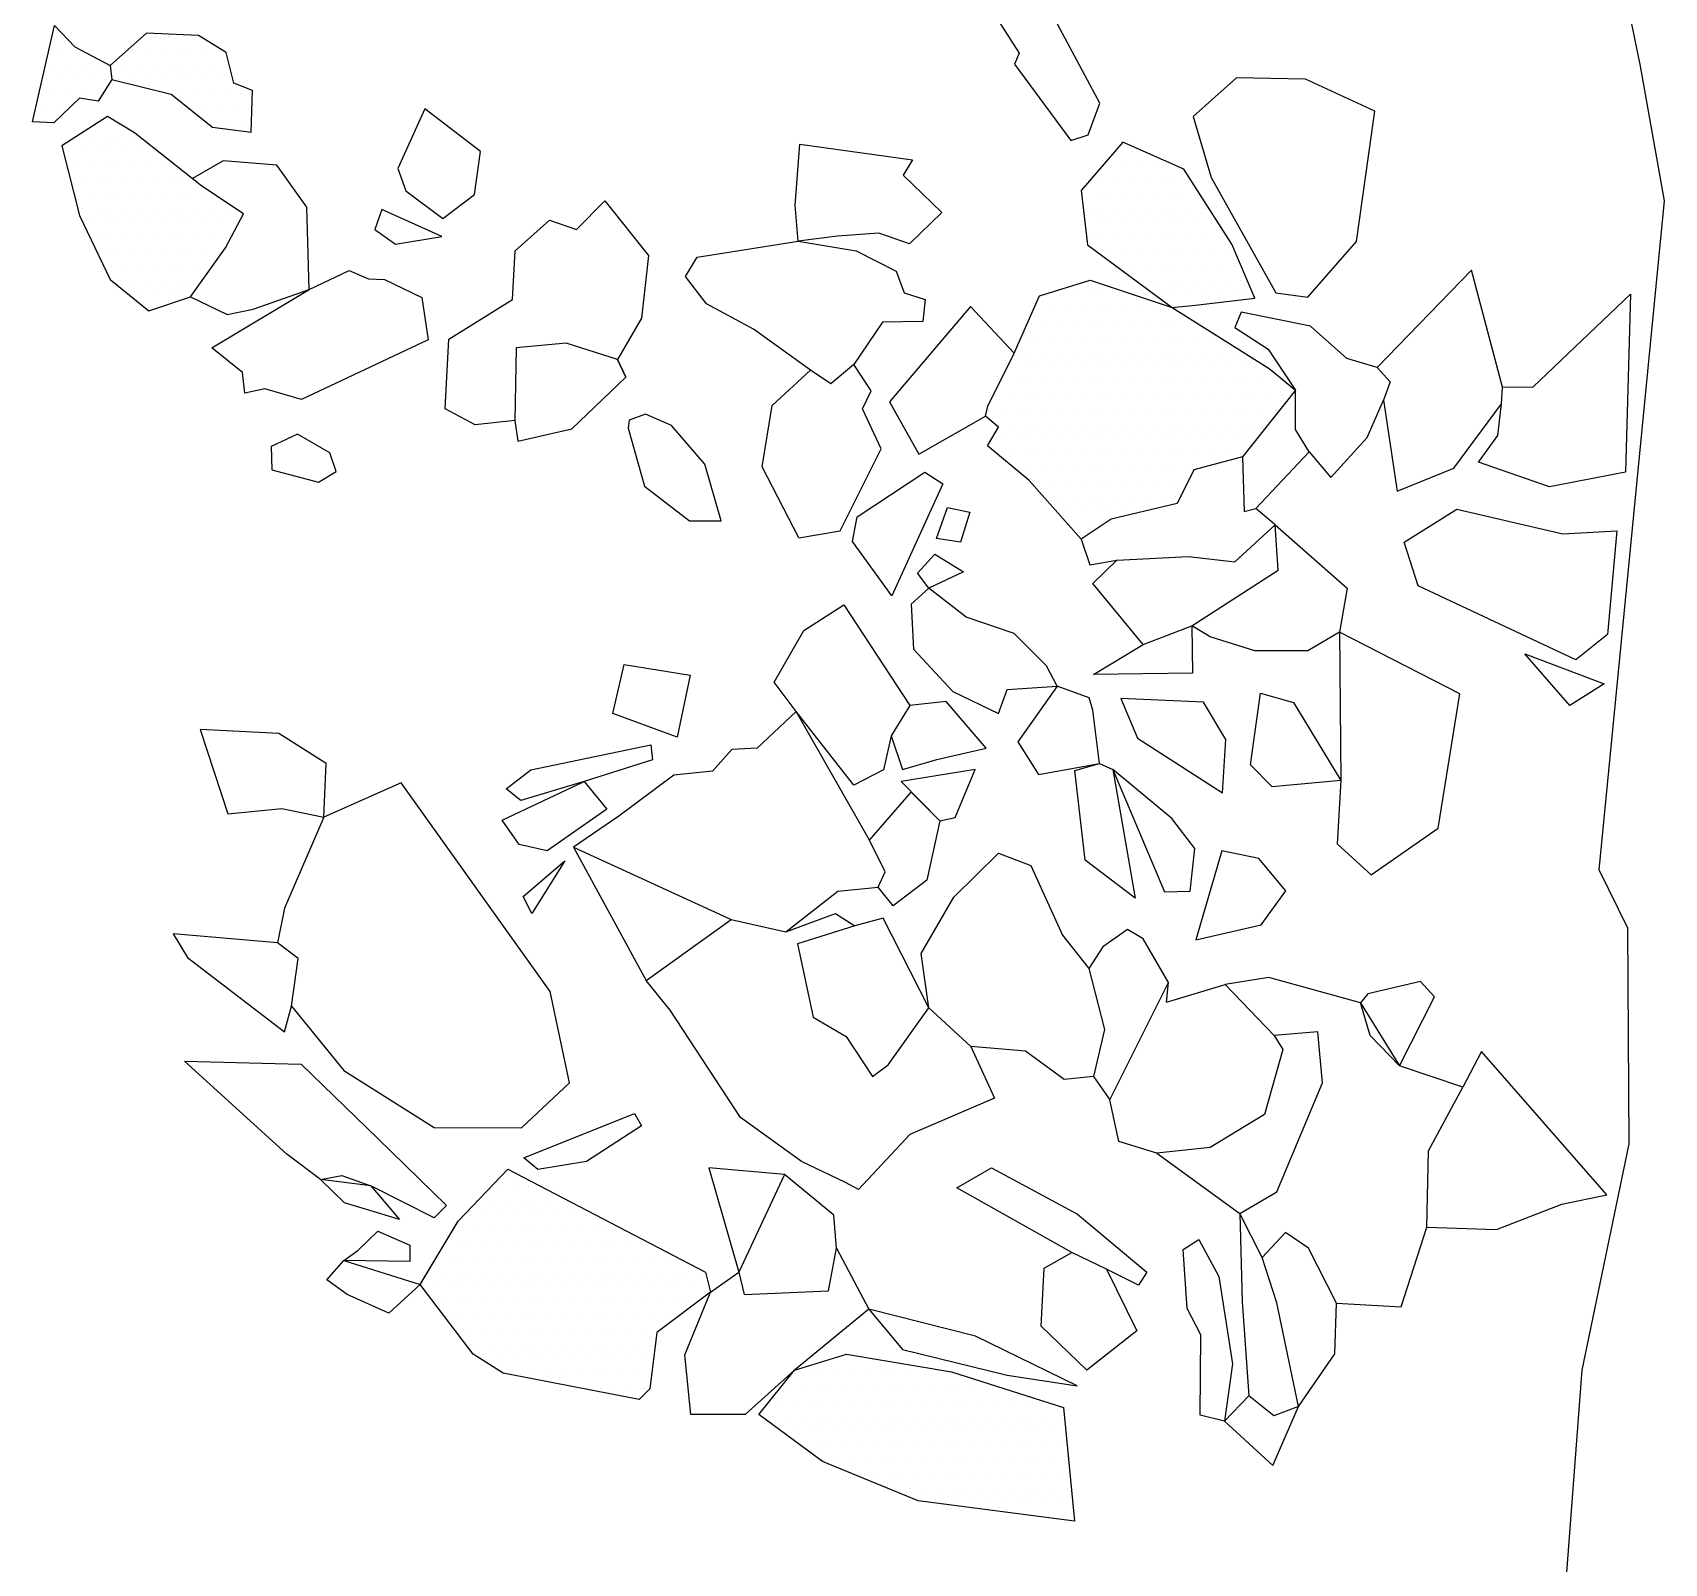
# Model space of a CAD drawing. Header units: metres. Extents: x 0.05 to 1.51, y -16.8 to -13.14.
# Drawn here: x 0.094 to 1.512, y -15.527 to -14.197 of the extents above; entities that cross this region are included whole.
import ezdxf

# ---------------------------------------------------------------- set-up
doc = ezdxf.new("R2010")
doc.units = ezdxf.units.M
doc.header["$LTSCALE"] = 25
doc.header["$MEASUREMENT"] = 0
doc.linetypes.add('STRICHPUNKTX2', pattern=[2, 1, -0.5, 0, -0.5])
doc.layers.get('0').update_dxf_attribs({"linetype": 'CONTINUOUS'})
for name, color, linetype in [('GRABUNGSGRENZE', 3, 'STRICHPUNKTX2'), ('STEINE', 4, 'CONTINUOUS'), ('STEINESCHRAFF', 4, 'CONTINUOUS')]:
    doc.layers.add(name, color=color, linetype=linetype)

# ---------------------------------------------------------------- blocks, each defined once
blk = doc.blocks.new('*X6')
at = {"color": 0}
for p, q in [((50.625, -1518.75), (50.625, -1518.75)), ((50, -1520), (50, -1520)), ((51.25, -1520), (51.25, -1520)), ((52.5, -1520), (52.5, -1520)), ((48.125, -1521.25), (48.125, -1521.25)), ((49.375, -1521.25), (49.375, -1521.25)), ((50.625, -1521.25), (50.625, -1521.25)), ((51.875, -1521.25), (51.875, -1521.25)), ((53.125, -1521.25), (53.125, -1521.25)), ((54.375, -1521.25), (54.375, -1521.25)), ((55.625, -1521.25), (55.625, -1521.25)), ((47.5, -1522.5), (47.5, -1522.5)), ((48.75, -1522.5), (48.75, -1522.5)), ((50, -1522.5), (50, -1522.5)), ((51.25, -1522.5), (51.25, -1522.5)), ((52.5, -1522.5), (52.5, -1522.5)), ((53.75, -1522.5), (53.75, -1522.5)), ((55, -1522.5), (55, -1522.5)), ((56.25, -1522.5), (56.25, -1522.5)), ((57.5, -1522.5), (57.5, -1522.5)), ((46.875, -1523.75), (46.875, -1523.75)), ((48.125, -1523.75), (48.125, -1523.75)), ((49.375, -1523.75), (49.375, -1523.75)), ((50.625, -1523.75), (50.625, -1523.75)), ((51.875, -1523.75), (51.875, -1523.75)), ((53.125, -1523.75), (53.125, -1523.75)), ((54.375, -1523.75), (54.375, -1523.75)), ((55.625, -1523.75), (55.625, -1523.75)), ((56.875, -1523.75), (56.875, -1523.75)), ((58.125, -1523.75), (58.125, -1523.75)), ((59.375, -1523.75), (59.375, -1523.75)), ((60.625, -1523.75), (60.625, -1523.75)), ((46.25, -1525), (46.25, -1525)), ((47.5, -1525), (47.5, -1525)), ((48.75, -1525), (48.75, -1525)), ((50, -1525), (50, -1525)), ((51.25, -1525), (51.25, -1525)), ((52.5, -1525), (52.5, -1525)), ((53.75, -1525), (53.75, -1525)), ((55, -1525), (55, -1525)), ((56.25, -1525), (56.25, -1525)), ((57.5, -1525), (57.5, -1525)), ((58.75, -1525), (58.75, -1525)), ((60, -1525), (60, -1525)), ((61.25, -1525), (61.25, -1525)), ((62.5, -1525), (62.5, -1525)), ((45.625, -1526.25), (45.625, -1526.25)), ((46.875, -1526.25), (46.875, -1526.25)), ((48.125, -1526.25), (48.125, -1526.25)), ((49.375, -1526.25), (49.375, -1526.25)), ((50.625, -1526.25), (50.625, -1526.25)), ((51.875, -1526.25), (51.875, -1526.25)), ((53.125, -1526.25), (53.125, -1526.25)), ((54.375, -1526.25), (54.375, -1526.25)), ((55.625, -1526.25), (55.625, -1526.25)), ((56.875, -1526.25), (56.875, -1526.25)), ((58.125, -1526.25), (58.125, -1526.25)), ((59.375, -1526.25), (59.375, -1526.25)), ((60.625, -1526.25), (60.625, -1526.25)), ((61.875, -1526.25), (61.875, -1526.25)), ((63.125, -1526.25), (63.125, -1526.25)), ((64.375, -1526.25), (64.375, -1526.25)), ((65.625, -1526.25), (65.625, -1526.25)), ((43.75, -1527.5), (43.75, -1527.5)), ((45, -1527.5), (45, -1527.5)), ((46.25, -1527.5), (46.25, -1527.5)), ((47.5, -1527.5), (47.5, -1527.5)), ((48.75, -1527.5), (48.75, -1527.5)), ((50, -1527.5), (50, -1527.5)), ((51.25, -1527.5), (51.25, -1527.5)), ((52.5, -1527.5), (52.5, -1527.5)), ((53.75, -1527.5), (53.75, -1527.5)), ((55, -1527.5), (55, -1527.5)), ((56.25, -1527.5), (56.25, -1527.5)), ((57.5, -1527.5), (57.5, -1527.5)), ((58.75, -1527.5), (58.75, -1527.5)), ((60, -1527.5), (60, -1527.5)), ((61.25, -1527.5), (61.25, -1527.5)), ((62.5, -1527.5), (62.5, -1527.5)), ((63.75, -1527.5), (63.75, -1527.5)), ((65, -1527.5), (65, -1527.5)), ((66.25, -1527.5), (66.25, -1527.5)), ((67.5, -1527.5), (67.5, -1527.5)), ((44.375, -1528.75), (44.375, -1528.75)), ((45, -1530), (45, -1530)), ((45.625, -1528.75), (45.625, -1528.75)), ((46.25, -1530), (46.25, -1530)), ((46.875, -1528.75), (46.875, -1528.75)), ((47.5, -1530), (47.5, -1530)), ((48.125, -1528.75), (48.125, -1528.75)), ((48.75, -1530), (48.75, -1530)), ((49.375, -1528.75), (49.375, -1528.75)), ((50, -1530), (50, -1530)), ((50.625, -1528.75), (50.625, -1528.75)), ((51.25, -1530), (51.25, -1530)), ((51.875, -1528.75), (51.875, -1528.75)), ((52.5, -1530), (52.5, -1530)), ((53.125, -1528.75), (53.125, -1528.75)), ((53.75, -1530), (53.75, -1530)), ((54.375, -1528.75), (54.375, -1528.75)), ((55, -1530), (55, -1530)), ((55.625, -1528.75), (55.625, -1528.75)), ((56.25, -1530), (56.25, -1530)), ((56.875, -1528.75), (56.875, -1528.75)), ((57.5, -1530), (57.5, -1530)), ((58.125, -1528.75), (58.125, -1528.75)), ((58.75, -1530), (58.75, -1530)), ((59.375, -1528.75), (59.375, -1528.75)), ((60, -1530), (60, -1530)), ((60.625, -1528.75), (60.625, -1528.75)), ((61.25, -1530), (61.25, -1530)), ((61.875, -1528.75), (61.875, -1528.75)), ((62.5, -1530), (62.5, -1530)), ((63.125, -1528.75), (63.125, -1528.75)), ((63.75, -1530), (63.75, -1530)), ((64.375, -1528.75), (64.375, -1528.75)), ((65, -1530), (65, -1530)), ((65.625, -1528.75), (65.625, -1528.75)), ((66.25, -1530), (66.25, -1530)), ((66.875, -1528.75), (66.875, -1528.75)), ((68.125, -1528.75), (68.125, -1528.75)), ((45.625, -1531.25), (45.625, -1531.25)), ((46.875, -1531.25), (46.875, -1531.25)), ((48.125, -1531.25), (48.125, -1531.25)), ((49.375, -1531.25), (49.375, -1531.25)), ((50.625, -1531.25), (50.625, -1531.25)), ((51.875, -1531.25), (51.875, -1531.25)), ((53.125, -1531.25), (53.125, -1531.25)), ((54.375, -1531.25), (54.375, -1531.25)), ((55.625, -1531.25), (55.625, -1531.25)), ((56.875, -1531.25), (56.875, -1531.25)), ((58.125, -1531.25), (58.125, -1531.25)), ((59.375, -1531.25), (59.375, -1531.25)), ((60.625, -1531.25), (60.625, -1531.25)), ((61.875, -1531.25), (61.875, -1531.25)), ((63.125, -1531.25), (63.125, -1531.25)), ((64.375, -1531.25), (64.375, -1531.25)), ((46.25, -1532.5), (46.25, -1532.5)), ((47.5, -1532.5), (47.5, -1532.5)), ((48.75, -1532.5), (48.75, -1532.5)), ((50, -1532.5), (50, -1532.5)), ((51.25, -1532.5), (51.25, -1532.5)), ((52.5, -1532.5), (52.5, -1532.5)), ((53.75, -1532.5), (53.75, -1532.5)), ((55, -1532.5), (55, -1532.5)), ((56.25, -1532.5), (56.25, -1532.5)), ((57.5, -1532.5), (57.5, -1532.5)), ((58.75, -1532.5), (58.75, -1532.5)), ((60, -1532.5), (60, -1532.5)), ((61.25, -1532.5), (61.25, -1532.5)), ((62.5, -1532.5), (62.5, -1532.5)), ((63.75, -1532.5), (63.75, -1532.5)), ((48.125, -1533.75), (48.125, -1533.75)), ((49.375, -1533.75), (49.375, -1533.75)), ((50.625, -1533.75), (50.625, -1533.75)), ((51.875, -1533.75), (51.875, -1533.75)), ((53.125, -1533.75), (53.125, -1533.75)), ((54.375, -1533.75), (54.375, -1533.75)), ((55.625, -1533.75), (55.625, -1533.75)), ((56.875, -1533.75), (56.875, -1533.75)), ((58.125, -1533.75), (58.125, -1533.75)), ((59.375, -1533.75), (59.375, -1533.75)), ((60.625, -1533.75), (60.625, -1533.75)), ((61.875, -1533.75), (61.875, -1533.75)), ((63.125, -1533.75), (63.125, -1533.75)), ((48.75, -1535), (48.75, -1535)), ((50, -1535), (50, -1535)), ((51.25, -1535), (51.25, -1535)), ((52.5, -1535), (52.5, -1535)), ((53.75, -1535), (53.75, -1535)), ((55, -1535), (55, -1535)), ((56.25, -1535), (56.25, -1535)), ((57.5, -1535), (57.5, -1535)), ((58.75, -1535), (58.75, -1535)), ((60, -1535), (60, -1535)), ((61.25, -1535), (61.25, -1535)), ((62.5, -1535), (62.5, -1535)), ((78.75, -1535), (78.75, -1535)), ((80, -1535), (80, -1535)), ((81.25, -1535), (81.25, -1535)), ((82.5, -1535), (82.5, -1535)), ((51.875, -1536.25), (51.875, -1536.25)), ((53.125, -1536.25), (53.125, -1536.25)), ((54.375, -1536.25), (54.375, -1536.25)), ((55.625, -1536.25), (55.625, -1536.25)), ((56.875, -1536.25), (56.875, -1536.25)), ((58.125, -1536.25), (58.125, -1536.25)), ((59.375, -1536.25), (59.375, -1536.25)), ((60.625, -1536.25), (60.625, -1536.25)), ((61.875, -1536.25), (61.875, -1536.25)), ((63.125, -1536.25), (63.125, -1536.25)), ((75.625, -1536.25), (75.625, -1536.25)), ((76.875, -1536.25), (76.875, -1536.25)), ((78.125, -1536.25), (78.125, -1536.25)), ((79.375, -1536.25), (79.375, -1536.25)), ((80.625, -1536.25), (80.625, -1536.25)), ((81.875, -1536.25), (81.875, -1536.25)), ((83.125, -1536.25), (83.125, -1536.25)), ((84.375, -1536.25), (84.375, -1536.25)), ((85.625, -1536.25), (85.625, -1536.25)), ((86.875, -1536.25), (86.875, -1536.25)), ((88.125, -1536.25), (88.125, -1536.25)), ((89.375, -1536.25), (89.375, -1536.25)), ((57.5, -1537.5), (57.5, -1537.5)), ((58.75, -1537.5), (58.75, -1537.5)), ((60, -1537.5), (60, -1537.5)), ((61.25, -1537.5), (61.25, -1537.5)), ((62.5, -1537.5), (62.5, -1537.5)), ((75, -1537.5), (75, -1537.5)), ((76.25, -1537.5), (76.25, -1537.5)), ((77.5, -1537.5), (77.5, -1537.5)), ((78.75, -1537.5), (78.75, -1537.5)), ((80, -1537.5), (80, -1537.5)), ((81.25, -1537.5), (81.25, -1537.5)), ((82.5, -1537.5), (82.5, -1537.5)), ((83.75, -1537.5), (83.75, -1537.5)), ((85, -1537.5), (85, -1537.5)), ((86.25, -1537.5), (86.25, -1537.5)), ((87.5, -1537.5), (87.5, -1537.5)), ((88.75, -1537.5), (88.75, -1537.5)), ((90, -1537.5), (90, -1537.5)), ((91.25, -1537.5), (91.25, -1537.5)), ((92.5, -1537.5), (92.5, -1537.5)), ((73.75, -1540), (73.75, -1540)), ((74.375, -1538.75), (74.375, -1538.75)), ((75, -1540), (75, -1540)), ((75.625, -1538.75), (75.625, -1538.75)), ((76.25, -1540), (76.25, -1540)), ((76.875, -1538.75), (76.875, -1538.75)), ((77.5, -1540), (77.5, -1540)), ((78.125, -1538.75), (78.125, -1538.75)), ((78.75, -1540), (78.75, -1540)), ((79.375, -1538.75), (79.375, -1538.75)), ((80, -1540), (80, -1540)), ((80.625, -1538.75), (80.625, -1538.75)), ((81.25, -1540), (81.25, -1540)), ((81.875, -1538.75), (81.875, -1538.75)), ((82.5, -1540), (82.5, -1540)), ((83.125, -1538.75), (83.125, -1538.75)), ((83.75, -1540), (83.75, -1540)), ((84.375, -1538.75), (84.375, -1538.75)), ((85, -1540), (85, -1540)), ((85.625, -1538.75), (85.625, -1538.75)), ((86.25, -1540), (86.25, -1540)), ((86.875, -1538.75), (86.875, -1538.75)), ((87.5, -1540), (87.5, -1540)), ((88.125, -1538.75), (88.125, -1538.75)), ((88.75, -1540), (88.75, -1540)), ((89.375, -1538.75), (89.375, -1538.75)), ((90, -1540), (90, -1540)), ((90.625, -1538.75), (90.625, -1538.75)), ((91.25, -1540), (91.25, -1540)), ((91.875, -1538.75), (91.875, -1538.75)), ((92.5, -1540), (92.5, -1540)), ((93.125, -1538.75), (93.125, -1538.75)), ((93.75, -1540), (93.75, -1540)), ((94.375, -1538.75), (94.375, -1538.75)), ((95, -1540), (95, -1540)), ((95.625, -1538.75), (95.625, -1538.75)), ((96.25, -1540), (96.25, -1540)), ((96.875, -1538.75), (96.875, -1538.75)), ((97.5, -1540), (97.5, -1540)), ((98.75, -1540), (98.75, -1540)), ((75.625, -1541.25), (75.625, -1541.25)), ((76.875, -1541.25), (76.875, -1541.25)), ((78.125, -1541.25), (78.125, -1541.25)), ((79.375, -1541.25), (79.375, -1541.25)), ((80.625, -1541.25), (80.625, -1541.25)), ((81.875, -1541.25), (81.875, -1541.25)), ((83.125, -1541.25), (83.125, -1541.25)), ((84.375, -1541.25), (84.375, -1541.25)), ((85.625, -1541.25), (85.625, -1541.25)), ((86.875, -1541.25), (86.875, -1541.25)), ((88.125, -1541.25), (88.125, -1541.25)), ((89.375, -1541.25), (89.375, -1541.25)), ((90.625, -1541.25), (90.625, -1541.25)), ((91.875, -1541.25), (91.875, -1541.25)), ((93.125, -1541.25), (93.125, -1541.25)), ((94.375, -1541.25), (94.375, -1541.25)), ((95.625, -1541.25), (95.625, -1541.25)), ((96.875, -1541.25), (96.875, -1541.25)), ((98.125, -1541.25), (98.125, -1541.25)), ((76.25, -1542.5), (76.25, -1542.5)), ((77.5, -1542.5), (77.5, -1542.5)), ((78.75, -1542.5), (78.75, -1542.5)), ((80, -1542.5), (80, -1542.5)), ((81.25, -1542.5), (81.25, -1542.5)), ((82.5, -1542.5), (82.5, -1542.5)), ((83.75, -1542.5), (83.75, -1542.5)), ((85, -1542.5), (85, -1542.5)), ((86.25, -1542.5), (86.25, -1542.5)), ((87.5, -1542.5), (87.5, -1542.5)), ((88.75, -1542.5), (88.75, -1542.5)), ((90, -1542.5), (90, -1542.5)), ((91.25, -1542.5), (91.25, -1542.5)), ((92.5, -1542.5), (92.5, -1542.5)), ((93.75, -1542.5), (93.75, -1542.5)), ((95, -1542.5), (95, -1542.5)), ((96.25, -1542.5), (96.25, -1542.5)), ((97.5, -1542.5), (97.5, -1542.5)), ((98.75, -1542.5), (98.75, -1542.5)), ((78.125, -1543.75), (78.125, -1543.75)), ((79.375, -1543.75), (79.375, -1543.75)), ((80.625, -1543.75), (80.625, -1543.75)), ((81.875, -1543.75), (81.875, -1543.75)), ((83.125, -1543.75), (83.125, -1543.75)), ((84.375, -1543.75), (84.375, -1543.75)), ((85.625, -1543.75), (85.625, -1543.75)), ((86.875, -1543.75), (86.875, -1543.75)), ((88.125, -1543.75), (88.125, -1543.75)), ((89.375, -1543.75), (89.375, -1543.75)), ((90.625, -1543.75), (90.625, -1543.75)), ((91.875, -1543.75), (91.875, -1543.75)), ((93.125, -1543.75), (93.125, -1543.75)), ((94.375, -1543.75), (94.375, -1543.75)), ((95.625, -1543.75), (95.625, -1543.75)), ((96.875, -1543.75), (96.875, -1543.75)), ((98.125, -1543.75), (98.125, -1543.75)), ((99.375, -1543.75), (99.375, -1543.75)), ((81.25, -1545), (81.25, -1545)), ((82.5, -1545), (82.5, -1545)), ((83.75, -1545), (83.75, -1545)), ((85, -1545), (85, -1545)), ((86.25, -1545), (86.25, -1545)), ((87.5, -1545), (87.5, -1545)), ((88.75, -1545), (88.75, -1545)), ((90, -1545), (90, -1545)), ((91.25, -1545), (91.25, -1545)), ((92.5, -1545), (92.5, -1545)), ((93.75, -1545), (93.75, -1545)), ((95, -1545), (95, -1545)), ((96.25, -1545), (96.25, -1545)), ((97.5, -1545), (97.5, -1545)), ((98.75, -1545), (98.75, -1545)), ((84.375, -1546.25), (84.375, -1546.25)), ((85.625, -1546.25), (85.625, -1546.25)), ((86.875, -1546.25), (86.875, -1546.25)), ((88.125, -1546.25), (88.125, -1546.25)), ((89.375, -1546.25), (89.375, -1546.25)), ((90.625, -1546.25), (90.625, -1546.25)), ((91.875, -1546.25), (91.875, -1546.25)), ((93.125, -1546.25), (93.125, -1546.25)), ((94.375, -1546.25), (94.375, -1546.25)), ((95.625, -1546.25), (95.625, -1546.25)), ((96.875, -1546.25), (96.875, -1546.25)), ((98.125, -1546.25), (98.125, -1546.25)), ((99.375, -1546.25), (99.375, -1546.25)), ((88.75, -1547.5), (88.75, -1547.5)), ((90, -1547.5), (90, -1547.5)), ((91.25, -1547.5), (91.25, -1547.5)), ((92.5, -1547.5), (92.5, -1547.5)), ((93.75, -1547.5), (93.75, -1547.5)), ((95, -1547.5), (95, -1547.5)), ((96.25, -1547.5), (96.25, -1547.5)), ((97.5, -1547.5), (97.5, -1547.5)), ((98.75, -1547.5), (98.75, -1547.5)), ((98.125, -1548.75), (98.125, -1548.75)), ((99.375, -1548.75), (99.375, -1548.75))]:
    blk.add_line(p, q, dxfattribs=at)
blk = doc.blocks.new('*X7')
at = {"color": 0}
for p, q in [((11.25, -1420), (11.25, -1420)), ((20, -1420), (20, -1420)), ((21.25, -1420), (21.25, -1420)), ((22.5, -1420), (22.5, -1420)), ((23.75, -1420), (23.75, -1420)), ((11.875, -1421.25), (11.875, -1421.25)), ((13.125, -1421.25), (13.125, -1421.25)), ((18.125, -1421.25), (18.125, -1421.25)), ((19.375, -1421.25), (19.375, -1421.25)), ((20.625, -1421.25), (20.625, -1421.25)), ((21.875, -1421.25), (21.875, -1421.25)), ((23.125, -1421.25), (23.125, -1421.25)), ((24.375, -1421.25), (24.375, -1421.25)), ((25.625, -1421.25), (25.625, -1421.25)), ((10.625, -1423.75), (10.625, -1423.75)), ((11.25, -1422.5), (11.25, -1422.5)), ((11.875, -1423.75), (11.875, -1423.75)), ((12.5, -1422.5), (12.5, -1422.5)), ((13.125, -1423.75), (13.125, -1423.75)), ((13.75, -1422.5), (13.75, -1422.5)), ((14.375, -1423.75), (14.375, -1423.75)), ((15, -1422.5), (15, -1422.5)), ((15.625, -1423.75), (15.625, -1423.75)), ((16.25, -1422.5), (16.25, -1422.5)), ((16.875, -1423.75), (16.875, -1423.75)), ((17.5, -1422.5), (17.5, -1422.5)), ((18.125, -1423.75), (18.125, -1423.75)), ((18.75, -1422.5), (18.75, -1422.5)), ((19.375, -1423.75), (19.375, -1423.75)), ((20, -1422.5), (20, -1422.5)), ((20.625, -1423.75), (20.625, -1423.75)), ((21.25, -1422.5), (21.25, -1422.5)), ((21.875, -1423.75), (21.875, -1423.75)), ((22.5, -1422.5), (22.5, -1422.5)), ((23.125, -1423.75), (23.125, -1423.75)), ((23.75, -1422.5), (23.75, -1422.5)), ((24.375, -1423.75), (24.375, -1423.75)), ((25, -1422.5), (25, -1422.5)), ((25.625, -1423.75), (25.625, -1423.75)), ((26.25, -1422.5), (26.25, -1422.5)), ((10, -1425), (10, -1425)), ((11.25, -1425), (11.25, -1425)), ((12.5, -1425), (12.5, -1425)), ((13.75, -1425), (13.75, -1425)), ((15, -1425), (15, -1425)), ((22.5, -1425), (22.5, -1425)), ((23.75, -1425), (23.75, -1425)), ((25, -1425), (25, -1425)), ((26.25, -1425), (26.25, -1425)), ((27.5, -1425), (27.5, -1425)), ((10.625, -1426.25), (10.625, -1426.25)), ((11.875, -1426.25), (11.875, -1426.25)), ((23.125, -1426.25), (23.125, -1426.25)), ((24.375, -1426.25), (24.375, -1426.25)), ((25.625, -1426.25), (25.625, -1426.25)), ((26.875, -1426.25), (26.875, -1426.25)), ((28.125, -1426.25), (28.125, -1426.25)), ((11.25, -1427.5), (11.25, -1427.5)), ((16.25, -1427.5), (16.25, -1427.5)), ((25, -1427.5), (25, -1427.5)), ((26.25, -1427.5), (26.25, -1427.5)), ((27.5, -1427.5), (27.5, -1427.5)), ((14.375, -1428.75), (14.375, -1428.75)), ((15.625, -1428.75), (15.625, -1428.75)), ((16.875, -1428.75), (16.875, -1428.75)), ((18.125, -1428.75), (18.125, -1428.75)), ((12.5, -1430), (12.5, -1430)), ((13.75, -1430), (13.75, -1430)), ((15, -1430), (15, -1430)), ((16.25, -1430), (16.25, -1430)), ((17.5, -1430), (17.5, -1430)), ((18.75, -1430), (18.75, -1430)), ((20, -1430), (20, -1430)), ((103.75, -1430), (103.75, -1430)), ((105, -1430), (105, -1430)), ((13.125, -1431.25), (13.125, -1431.25)), ((14.375, -1431.25), (14.375, -1431.25)), ((15.625, -1431.25), (15.625, -1431.25)), ((16.875, -1431.25), (16.875, -1431.25)), ((18.125, -1431.25), (18.125, -1431.25)), ((19.375, -1431.25), (19.375, -1431.25)), ((20.625, -1431.25), (20.625, -1431.25)), ((21.875, -1431.25), (21.875, -1431.25)), ((103.125, -1431.25), (103.125, -1431.25)), ((104.375, -1431.25), (104.375, -1431.25)), ((105.625, -1431.25), (105.625, -1431.25)), ((106.875, -1431.25), (106.875, -1431.25)), ((108.125, -1431.25), (108.125, -1431.25)), ((13.75, -1432.5), (13.75, -1432.5)), ((15, -1432.5), (15, -1432.5)), ((16.25, -1432.5), (16.25, -1432.5)), ((17.5, -1432.5), (17.5, -1432.5)), ((18.75, -1432.5), (18.75, -1432.5)), ((20, -1432.5), (20, -1432.5)), ((21.25, -1432.5), (21.25, -1432.5)), ((22.5, -1432.5), (22.5, -1432.5)), ((102.5, -1432.5), (102.5, -1432.5)), ((103.75, -1432.5), (103.75, -1432.5)), ((105, -1432.5), (105, -1432.5)), ((106.25, -1432.5), (106.25, -1432.5)), ((107.5, -1432.5), (107.5, -1432.5)), ((108.75, -1432.5), (108.75, -1432.5)), ((110, -1432.5), (110, -1432.5)), ((13.125, -1433.75), (13.125, -1433.75)), ((13.75, -1435), (13.75, -1435)), ((14.375, -1433.75), (14.375, -1433.75)), ((15, -1435), (15, -1435)), ((15.625, -1433.75), (15.625, -1433.75)), ((16.25, -1435), (16.25, -1435)), ((16.875, -1433.75), (16.875, -1433.75)), ((17.5, -1435), (17.5, -1435)), ((18.125, -1433.75), (18.125, -1433.75)), ((18.75, -1435), (18.75, -1435)), ((19.375, -1433.75), (19.375, -1433.75)), ((20, -1435), (20, -1435)), ((20.625, -1433.75), (20.625, -1433.75)), ((21.25, -1435), (21.25, -1435)), ((21.875, -1433.75), (21.875, -1433.75)), ((22.5, -1435), (22.5, -1435)), ((23.125, -1433.75), (23.125, -1433.75)), ((23.75, -1435), (23.75, -1435)), ((24.375, -1433.75), (24.375, -1433.75)), ((25, -1435), (25, -1435)), ((26.25, -1435), (26.25, -1435)), ((100.625, -1433.75), (100.625, -1433.75)), ((101.25, -1435), (101.25, -1435)), ((101.875, -1433.75), (101.875, -1433.75)), ((102.5, -1435), (102.5, -1435)), ((103.125, -1433.75), (103.125, -1433.75)), ((103.75, -1435), (103.75, -1435)), ((104.375, -1433.75), (104.375, -1433.75)), ((105, -1435), (105, -1435)), ((105.625, -1433.75), (105.625, -1433.75)), ((106.25, -1435), (106.25, -1435)), ((106.875, -1433.75), (106.875, -1433.75)), ((107.5, -1435), (107.5, -1435)), ((108.125, -1433.75), (108.125, -1433.75)), ((108.75, -1435), (108.75, -1435)), ((109.375, -1433.75), (109.375, -1433.75)), ((110, -1435), (110, -1435)), ((110.625, -1433.75), (110.625, -1433.75)), ((111.25, -1435), (111.25, -1435)), ((14.375, -1436.25), (14.375, -1436.25)), ((15.625, -1436.25), (15.625, -1436.25)), ((16.875, -1436.25), (16.875, -1436.25)), ((18.125, -1436.25), (18.125, -1436.25)), ((19.375, -1436.25), (19.375, -1436.25)), ((20.625, -1436.25), (20.625, -1436.25)), ((21.875, -1436.25), (21.875, -1436.25)), ((23.125, -1436.25), (23.125, -1436.25)), ((24.375, -1436.25), (24.375, -1436.25)), ((25.625, -1436.25), (25.625, -1436.25)), ((26.875, -1436.25), (26.875, -1436.25)), ((101.875, -1436.25), (101.875, -1436.25)), ((103.125, -1436.25), (103.125, -1436.25)), ((104.375, -1436.25), (104.375, -1436.25)), ((105.625, -1436.25), (105.625, -1436.25)), ((106.875, -1436.25), (106.875, -1436.25)), ((108.125, -1436.25), (108.125, -1436.25)), ((109.375, -1436.25), (109.375, -1436.25)), ((110.625, -1436.25), (110.625, -1436.25)), ((111.875, -1436.25), (111.875, -1436.25)), ((15, -1437.5), (15, -1437.5)), ((16.25, -1437.5), (16.25, -1437.5)), ((17.5, -1437.5), (17.5, -1437.5)), ((18.75, -1437.5), (18.75, -1437.5)), ((20, -1437.5), (20, -1437.5)), ((21.25, -1437.5), (21.25, -1437.5)), ((22.5, -1437.5), (22.5, -1437.5)), ((23.75, -1437.5), (23.75, -1437.5)), ((25, -1437.5), (25, -1437.5)), ((26.25, -1437.5), (26.25, -1437.5)), ((101.25, -1437.5), (101.25, -1437.5)), ((102.5, -1437.5), (102.5, -1437.5)), ((103.75, -1437.5), (103.75, -1437.5)), ((105, -1437.5), (105, -1437.5)), ((106.25, -1437.5), (106.25, -1437.5)), ((107.5, -1437.5), (107.5, -1437.5)), ((108.75, -1437.5), (108.75, -1437.5)), ((110, -1437.5), (110, -1437.5)), ((111.25, -1437.5), (111.25, -1437.5)), ((112.5, -1437.5), (112.5, -1437.5)), ((15.625, -1438.75), (15.625, -1438.75)), ((16.875, -1438.75), (16.875, -1438.75)), ((18.125, -1438.75), (18.125, -1438.75)), ((19.375, -1438.75), (19.375, -1438.75)), ((20.625, -1438.75), (20.625, -1438.75)), ((21.875, -1438.75), (21.875, -1438.75)), ((23.125, -1438.75), (23.125, -1438.75)), ((24.375, -1438.75), (24.375, -1438.75)), ((25.625, -1438.75), (25.625, -1438.75)), ((103.125, -1438.75), (103.125, -1438.75)), ((104.375, -1438.75), (104.375, -1438.75)), ((105.625, -1438.75), (105.625, -1438.75)), ((106.875, -1438.75), (106.875, -1438.75)), ((108.125, -1438.75), (108.125, -1438.75)), ((109.375, -1438.75), (109.375, -1438.75)), ((110.625, -1438.75), (110.625, -1438.75)), ((111.875, -1438.75), (111.875, -1438.75)), ((113.125, -1438.75), (113.125, -1438.75)), ((16.25, -1440), (16.25, -1440)), ((17.5, -1440), (17.5, -1440)), ((18.75, -1440), (18.75, -1440)), ((20, -1440), (20, -1440)), ((21.25, -1440), (21.25, -1440)), ((22.5, -1440), (22.5, -1440)), ((23.75, -1440), (23.75, -1440)), ((103.75, -1440), (103.75, -1440)), ((105, -1440), (105, -1440)), ((106.25, -1440), (106.25, -1440)), ((107.5, -1440), (107.5, -1440)), ((108.75, -1440), (108.75, -1440)), ((110, -1440), (110, -1440)), ((111.25, -1440), (111.25, -1440)), ((112.5, -1440), (112.5, -1440)), ((113.75, -1440), (113.75, -1440)), ((16.875, -1441.25), (16.875, -1441.25)), ((18.125, -1441.25), (18.125, -1441.25)), ((19.375, -1441.25), (19.375, -1441.25)), ((20.625, -1441.25), (20.625, -1441.25)), ((21.875, -1441.25), (21.875, -1441.25)), ((23.125, -1441.25), (23.125, -1441.25)), ((105.625, -1441.25), (105.625, -1441.25)), ((106.875, -1441.25), (106.875, -1441.25)), ((108.125, -1441.25), (108.125, -1441.25)), ((109.375, -1441.25), (109.375, -1441.25)), ((110.625, -1441.25), (110.625, -1441.25)), ((111.875, -1441.25), (111.875, -1441.25)), ((113.125, -1441.25), (113.125, -1441.25)), ((114.375, -1441.25), (114.375, -1441.25)), ((18.75, -1442.5), (18.75, -1442.5)), ((20, -1442.5), (20, -1442.5)), ((21.25, -1442.5), (21.25, -1442.5)), ((22.5, -1442.5), (22.5, -1442.5)), ((97.5, -1442.5), (97.5, -1442.5)), ((98.75, -1442.5), (98.75, -1442.5)), ((100, -1442.5), (100, -1442.5)), ((101.25, -1442.5), (101.25, -1442.5)), ((102.5, -1442.5), (102.5, -1442.5)), ((103.75, -1442.5), (103.75, -1442.5)), ((105, -1442.5), (105, -1442.5)), ((107.5, -1442.5), (107.5, -1442.5)), ((108.75, -1442.5), (108.75, -1442.5)), ((110, -1442.5), (110, -1442.5)), ((111.25, -1442.5), (111.25, -1442.5)), ((112.5, -1442.5), (112.5, -1442.5)), ((113.75, -1442.5), (113.75, -1442.5)), ((115, -1442.5), (115, -1442.5)), ((19.375, -1443.75), (19.375, -1443.75)), ((96.25, -1445), (96.25, -1445)), ((96.875, -1443.75), (96.875, -1443.75)), ((97.5, -1445), (97.5, -1445)), ((98.125, -1443.75), (98.125, -1443.75)), ((98.75, -1445), (98.75, -1445)), ((99.375, -1443.75), (99.375, -1443.75)), ((100, -1445), (100, -1445)), ((100.625, -1443.75), (100.625, -1443.75)), ((101.25, -1445), (101.25, -1445)), ((101.875, -1443.75), (101.875, -1443.75)), ((102.5, -1445), (102.5, -1445)), ((103.125, -1443.75), (103.125, -1443.75)), ((103.75, -1445), (103.75, -1445)), ((104.375, -1443.75), (104.375, -1443.75)), ((105, -1445), (105, -1445)), ((105.625, -1443.75), (105.625, -1443.75)), ((106.25, -1445), (106.25, -1445)), ((106.875, -1443.75), (106.875, -1443.75)), ((107.5, -1445), (107.5, -1445)), ((108.125, -1443.75), (108.125, -1443.75)), ((108.75, -1445), (108.75, -1445)), ((110, -1445), (110, -1445)), ((95.625, -1446.25), (95.625, -1446.25)), ((96.875, -1446.25), (96.875, -1446.25)), ((98.125, -1446.25), (98.125, -1446.25)), ((99.375, -1446.25), (99.375, -1446.25)), ((100.625, -1446.25), (100.625, -1446.25)), ((101.875, -1446.25), (101.875, -1446.25)), ((103.125, -1446.25), (103.125, -1446.25)), ((104.375, -1446.25), (104.375, -1446.25)), ((105.625, -1446.25), (105.625, -1446.25)), ((106.875, -1446.25), (106.875, -1446.25)), ((108.125, -1446.25), (108.125, -1446.25)), ((109.375, -1446.25), (109.375, -1446.25)), ((110.625, -1446.25), (110.625, -1446.25)), ((111.875, -1446.25), (111.875, -1446.25)), ((95, -1447.5), (95, -1447.5)), ((96.25, -1447.5), (96.25, -1447.5)), ((97.5, -1447.5), (97.5, -1447.5)), ((98.75, -1447.5), (98.75, -1447.5)), ((100, -1447.5), (100, -1447.5)), ((101.25, -1447.5), (101.25, -1447.5)), ((102.5, -1447.5), (102.5, -1447.5)), ((103.75, -1447.5), (103.75, -1447.5)), ((105, -1447.5), (105, -1447.5)), ((106.25, -1447.5), (106.25, -1447.5)), ((107.5, -1447.5), (107.5, -1447.5)), ((108.75, -1447.5), (108.75, -1447.5)), ((110, -1447.5), (110, -1447.5)), ((111.25, -1447.5), (111.25, -1447.5)), ((112.5, -1447.5), (112.5, -1447.5)), ((113.75, -1447.5), (113.75, -1447.5)), ((94.375, -1448.75), (94.375, -1448.75)), ((95.625, -1448.75), (95.625, -1448.75)), ((96.875, -1448.75), (96.875, -1448.75)), ((98.125, -1448.75), (98.125, -1448.75)), ((99.375, -1448.75), (99.375, -1448.75)), ((100.625, -1448.75), (100.625, -1448.75)), ((101.875, -1448.75), (101.875, -1448.75)), ((103.125, -1448.75), (103.125, -1448.75)), ((104.375, -1448.75), (104.375, -1448.75)), ((105.625, -1448.75), (105.625, -1448.75)), ((106.875, -1448.75), (106.875, -1448.75)), ((108.125, -1448.75), (108.125, -1448.75)), ((109.375, -1448.75), (109.375, -1448.75)), ((110.625, -1448.75), (110.625, -1448.75)), ((111.875, -1448.75), (111.875, -1448.75)), ((113.125, -1448.75), (113.125, -1448.75)), ((114.375, -1448.75), (114.375, -1448.75)), ((115.625, -1448.75), (115.625, -1448.75)), ((93.75, -1450), (93.75, -1450)), ((95, -1450), (95, -1450)), ((96.25, -1450), (96.25, -1450)), ((97.5, -1450), (97.5, -1450)), ((98.75, -1450), (98.75, -1450)), ((100, -1450), (100, -1450)), ((101.25, -1450), (101.25, -1450)), ((102.5, -1450), (102.5, -1450)), ((103.75, -1450), (103.75, -1450)), ((105, -1450), (105, -1450)), ((106.25, -1450), (106.25, -1450)), ((107.5, -1450), (107.5, -1450)), ((108.75, -1450), (108.75, -1450)), ((110, -1450), (110, -1450)), ((111.25, -1450), (111.25, -1450)), ((112.5, -1450), (112.5, -1450)), ((113.75, -1450), (113.75, -1450)), ((115, -1450), (115, -1450)), ((116.25, -1450), (116.25, -1450)), ((117.5, -1450), (117.5, -1450)), ((93.125, -1451.25), (93.125, -1451.25)), ((94.375, -1451.25), (94.375, -1451.25)), ((95.625, -1451.25), (95.625, -1451.25)), ((96.875, -1451.25), (96.875, -1451.25)), ((98.125, -1451.25), (98.125, -1451.25)), ((99.375, -1451.25), (99.375, -1451.25)), ((100.625, -1451.25), (100.625, -1451.25)), ((101.875, -1451.25), (101.875, -1451.25)), ((103.125, -1451.25), (103.125, -1451.25)), ((104.375, -1451.25), (104.375, -1451.25)), ((105.625, -1451.25), (105.625, -1451.25)), ((106.875, -1451.25), (106.875, -1451.25)), ((108.125, -1451.25), (108.125, -1451.25)), ((109.375, -1451.25), (109.375, -1451.25)), ((110.625, -1451.25), (110.625, -1451.25)), ((111.875, -1451.25), (111.875, -1451.25)), ((113.125, -1451.25), (113.125, -1451.25)), ((114.375, -1451.25), (114.375, -1451.25)), ((115.625, -1451.25), (115.625, -1451.25)), ((116.875, -1451.25), (116.875, -1451.25)), ((118.125, -1451.25), (118.125, -1451.25)), ((92.5, -1452.5), (92.5, -1452.5)), ((93.75, -1452.5), (93.75, -1452.5)), ((95, -1452.5), (95, -1452.5)), ((96.25, -1452.5), (96.25, -1452.5)), ((97.5, -1452.5), (97.5, -1452.5)), ((98.75, -1452.5), (98.75, -1452.5)), ((100, -1452.5), (100, -1452.5)), ((101.25, -1452.5), (101.25, -1452.5)), ((102.5, -1452.5), (102.5, -1452.5)), ((103.75, -1452.5), (103.75, -1452.5)), ((105, -1452.5), (105, -1452.5)), ((106.25, -1452.5), (106.25, -1452.5)), ((107.5, -1452.5), (107.5, -1452.5)), ((108.75, -1452.5), (108.75, -1452.5)), ((110, -1452.5), (110, -1452.5)), ((111.25, -1452.5), (111.25, -1452.5)), ((112.5, -1452.5), (112.5, -1452.5)), ((113.75, -1452.5), (113.75, -1452.5)), ((115, -1452.5), (115, -1452.5)), ((116.25, -1452.5), (116.25, -1452.5)), ((117.5, -1452.5), (117.5, -1452.5)), ((93.125, -1453.75), (93.125, -1453.75)), ((94.375, -1453.75), (94.375, -1453.75)), ((95.625, -1453.75), (95.625, -1453.75)), ((96.875, -1453.75), (96.875, -1453.75)), ((98.125, -1453.75), (98.125, -1453.75)), ((99.375, -1453.75), (99.375, -1453.75)), ((100.625, -1453.75), (100.625, -1453.75)), ((101.875, -1453.75), (101.875, -1453.75)), ((103.125, -1453.75), (103.125, -1453.75)), ((104.375, -1453.75), (104.375, -1453.75)), ((105.625, -1453.75), (105.625, -1453.75)), ((106.875, -1453.75), (106.875, -1453.75)), ((108.125, -1453.75), (108.125, -1453.75)), ((109.375, -1453.75), (109.375, -1453.75)), ((110.625, -1453.75), (110.625, -1453.75)), ((111.875, -1453.75), (111.875, -1453.75)), ((113.125, -1453.75), (113.125, -1453.75)), ((114.375, -1453.75), (114.375, -1453.75)), ((115.625, -1453.75), (115.625, -1453.75)), ((93.75, -1455), (93.75, -1455)), ((94.375, -1456.25), (94.375, -1456.25)), ((95, -1455), (95, -1455)), ((95.625, -1456.25), (95.625, -1456.25)), ((96.25, -1455), (96.25, -1455)), ((96.875, -1456.25), (96.875, -1456.25)), ((97.5, -1455), (97.5, -1455)), ((98.125, -1456.25), (98.125, -1456.25)), ((98.75, -1455), (98.75, -1455)), ((99.375, -1456.25), (99.375, -1456.25)), ((100, -1455), (100, -1455)), ((100.625, -1456.25), (100.625, -1456.25)), ((101.25, -1455), (101.25, -1455)), ((101.875, -1456.25), (101.875, -1456.25)), ((102.5, -1455), (102.5, -1455)), ((103.125, -1456.25), (103.125, -1456.25)), ((103.75, -1455), (103.75, -1455)), ((104.375, -1456.25), (104.375, -1456.25)), ((105, -1455), (105, -1455)), ((105.625, -1456.25), (105.625, -1456.25)), ((106.25, -1455), (106.25, -1455)), ((106.875, -1456.25), (106.875, -1456.25)), ((107.5, -1455), (107.5, -1455)), ((108.125, -1456.25), (108.125, -1456.25)), ((108.75, -1455), (108.75, -1455)), ((109.375, -1456.25), (109.375, -1456.25)), ((110, -1455), (110, -1455)), ((110.625, -1456.25), (110.625, -1456.25)), ((111.25, -1455), (111.25, -1455)), ((111.875, -1456.25), (111.875, -1456.25)), ((112.5, -1455), (112.5, -1455)), ((113.125, -1456.25), (113.125, -1456.25)), ((113.75, -1455), (113.75, -1455)), ((114.375, -1456.25), (114.375, -1456.25)), ((115, -1455), (115, -1455)), ((95, -1457.5), (95, -1457.5)), ((96.25, -1457.5), (96.25, -1457.5)), ((97.5, -1457.5), (97.5, -1457.5)), ((98.75, -1457.5), (98.75, -1457.5)), ((100, -1457.5), (100, -1457.5)), ((101.25, -1457.5), (101.25, -1457.5)), ((102.5, -1457.5), (102.5, -1457.5)), ((103.75, -1457.5), (103.75, -1457.5)), ((105, -1457.5), (105, -1457.5)), ((106.25, -1457.5), (106.25, -1457.5)), ((107.5, -1457.5), (107.5, -1457.5)), ((108.75, -1457.5), (108.75, -1457.5)), ((110, -1457.5), (110, -1457.5)), ((96.875, -1458.75), (96.875, -1458.75)), ((98.125, -1458.75), (98.125, -1458.75)), ((99.375, -1458.75), (99.375, -1458.75)), ((100.625, -1458.75), (100.625, -1458.75)), ((101.875, -1458.75), (101.875, -1458.75)), ((103.125, -1458.75), (103.125, -1458.75)), ((104.375, -1458.75), (104.375, -1458.75)), ((105.625, -1458.75), (105.625, -1458.75)), ((106.875, -1458.75), (106.875, -1458.75)), ((108.125, -1458.75), (108.125, -1458.75)), ((109.375, -1458.75), (109.375, -1458.75)), ((97.5, -1460), (97.5, -1460)), ((98.75, -1460), (98.75, -1460)), ((100, -1460), (100, -1460)), ((101.25, -1460), (101.25, -1460)), ((102.5, -1460), (102.5, -1460)), ((103.75, -1460), (103.75, -1460)), ((105, -1460), (105, -1460)), ((106.25, -1460), (106.25, -1460)), ((107.5, -1460), (107.5, -1460)), ((108.75, -1460), (108.75, -1460)), ((99.375, -1461.25), (99.375, -1461.25)), ((100.625, -1461.25), (100.625, -1461.25)), ((101.875, -1461.25), (101.875, -1461.25)), ((103.125, -1461.25), (103.125, -1461.25)), ((104.375, -1461.25), (104.375, -1461.25)), ((105.625, -1461.25), (105.625, -1461.25)), ((100, -1462.5), (100, -1462.5)), ((101.25, -1462.5), (101.25, -1462.5))]:
    blk.add_line(p, q, dxfattribs=at)

msp = doc.modelspace()

# ---------------------------------------------------------------- linework, layer by layer
at = {"layer": 'GRABUNGSGRENZE', "flags": 128}
msp.add_lwpolyline([(0.75, -16.4977), (0.7999, -16.6979), (0.9949, -16.7972), (1.4401, -16.7963), (1.4382, -15.7184), (1.4245, -15.5712), (1.4408, -15.3593), (1.4815, -15.1627), (1.4805, -14.9752), (1.4556, -14.9243), (1.5122, -14.3431), (1.4913, -14.2259), (1.45, -14.0191), (1.4185, -13.9218), (1.4103, -13.8357), (1.4399, -13.2005), (0.1502, -13.2004)], dxfattribs=at)
at = {"layer": 'STEINE'}
for points in [[(0.9962, -14.2906), (1.0114, -14.2855), (1.0216, -14.258), (0.9564, -14.1362), (0.9473, -14.1194), (0.9126, -14.1021), (0.8744, -14.1189), (0.8795, -14.1454), (0.9198, -14.1652), (0.9513, -14.2147), (0.9473, -14.2243), (0.9962, -14.2906)], [(0.094, -14.2742), (0.1129, -14.1906), (0.1307, -14.209), (0.1613, -14.2253), (0.1628, -14.2375), (0.1511, -14.2564), (0.1348, -14.2538), (0.1124, -14.2752), (0.094, -14.2742)], [(0.1628, -14.2375), (0.2143, -14.2503), (0.2504, -14.2788), (0.284, -14.2834), (0.2851, -14.2472), (0.2688, -14.2406), (0.2621, -14.2141), (0.2382, -14.1993), (0.1929, -14.1973), (0.1613, -14.2253)], [(1.2024, -14.4266), (1.2447, -14.3782), (1.2605, -14.2651), (1.2004, -14.2371), (1.1403, -14.2361), (1.1026, -14.2697), (1.1184, -14.3227), (1.1744, -14.423), (1.2024, -14.4266)], [(0.4506, -14.3583), (0.4781, -14.3374), (0.4832, -14.3002), (0.4348, -14.263), (0.4114, -14.315), (0.4185, -14.3343), (0.4506, -14.3583)], [(0.2311, -14.4265), (0.2616, -14.3837), (0.2774, -14.3542), (0.2412, -14.3302), (0.1827, -14.2839), (0.1592, -14.2696), (0.1195, -14.2951), (0.1348, -14.3557), (0.1613, -14.4112), (0.1949, -14.4387), (0.2311, -14.4265)], [(0.7593, -14.3781), (0.7567, -14.3466), (0.7608, -14.2936), (0.8586, -14.3074), (0.8505, -14.3206), (0.8841, -14.3532), (0.8561, -14.3802), (0.8296, -14.371), (0.7934, -14.3736), (0.7593, -14.3781)], [(1.1561, -14.4276), (1.1362, -14.3807), (1.0945, -14.3155), (1.0415, -14.2921), (1.0053, -14.3339), (1.0109, -14.3812), (1.0843, -14.4357), (1.1046, -14.4337), (1.1561, -14.4276)], [(0.2311, -14.4265), (0.2631, -14.4418), (0.2856, -14.4372), (0.3345, -14.4199), (0.3324, -14.3486), (0.3064, -14.3119), (0.2596, -14.3083), (0.2331, -14.3236)], [(0.3976, -14.3506), (0.3915, -14.3679), (0.4093, -14.3807), (0.4496, -14.3741), (0.3976, -14.3506)], [(0.5132, -14.534), (0.4786, -14.5376), (0.4526, -14.5238), (0.4557, -14.4632), (0.5112, -14.4286), (0.5133, -14.3863), (0.5433, -14.3598), (0.5667, -14.3679), (0.5912, -14.343), (0.6294, -14.3904), (0.6233, -14.4449), (0.6024, -14.481), (0.6095, -14.4963)], [(0.8678, -14.4479), (0.8326, -14.4485), (0.8077, -14.4851), (0.7878, -14.5019), (0.77, -14.4902), (0.7206, -14.4546), (0.6798, -14.4326), (0.6615, -14.4087), (0.6717, -14.3919), (0.7593, -14.3781), (0.8097, -14.3863), (0.8444, -14.4041), (0.8515, -14.423), (0.8698, -14.4286), (0.8678, -14.4479)], [(0.4379, -14.4637), (0.3278, -14.5157), (0.2957, -14.5065), (0.2784, -14.51), (0.2764, -14.4922), (0.2499, -14.4708), (0.3345, -14.4199), (0.3691, -14.4036), (0.3859, -14.4107), (0.3997, -14.4112), (0.4323, -14.427), (0.4379, -14.4637)], [(1.3716, -14.505), (1.3446, -14.4032), (1.2625, -14.4877), (1.2738, -14.5004), (1.2682, -14.5162), (1.2799, -14.5952), (1.3293, -14.5753), (1.3705, -14.5193)], [(1.1454, -14.5656), (1.1469, -14.613), (1.1571, -14.6105), (1.2035, -14.5611), (1.1917, -14.5417), (1.1917, -14.5076), (1.1917, -14.5076), (1.1454, -14.5656), (1.1031, -14.5768), (1.0888, -14.6059), (1.0313, -14.6196), (1.0053, -14.6369), (0.96, -14.586), (0.9238, -14.5559), (0.9335, -14.5396), (0.9223, -14.53), (0.9243, -14.5213), (0.9472, -14.4755), (0.9691, -14.4255), (1.013, -14.4118), (1.0843, -14.4357), (1.1688, -14.4887), (1.1917, -14.5076)], [(0.9472, -14.4755), (0.909, -14.4347), (0.8387, -14.5177), (0.8642, -14.5631), (0.9223, -14.53)], [(1.4785, -14.5789), (1.4123, -14.5916), (1.3507, -14.5702), (1.3675, -14.5468), (1.3705, -14.5193), (1.3716, -14.505), (1.398, -14.5045), (1.4826, -14.424), (1.4785, -14.5789)], [(1.2625, -14.4877), (1.2361, -14.4801), (1.2045, -14.452), (1.1444, -14.4398), (1.1388, -14.4531), (1.1678, -14.4719), (1.1917, -14.5076)], [(0.5132, -14.534), (0.5158, -14.5518), (0.5627, -14.5411), (0.6095, -14.4963), (0.6024, -14.481), (0.5576, -14.4668), (0.5143, -14.4708), (0.5132, -14.534)], [(0.7598, -14.6359), (0.7282, -14.5743), (0.7369, -14.5208), (0.77, -14.4902)], [(0.7598, -14.6359), (0.7959, -14.6298), (0.8316, -14.5585), (0.8153, -14.5238), (0.8229, -14.508), (0.8077, -14.4851)], [(1.2035, -14.5611), (1.2223, -14.5835), (1.2539, -14.5488), (1.2682, -14.5162)], [(0.6116, -14.5406), (0.6258, -14.5911), (0.665, -14.6211), (0.6925, -14.6211), (0.6783, -14.5717), (0.6492, -14.5381), (0.6268, -14.5284), (0.6126, -14.5335)], [(0.6126, -14.5335), (0.6116, -14.5406)], [(0.3013, -14.5564), (0.3018, -14.5768), (0.3426, -14.5875), (0.3579, -14.5783), (0.3523, -14.562), (0.3243, -14.5457), (0.3013, -14.5564)], [(0.8408, -14.6863), (0.8066, -14.639), (0.8107, -14.6176), (0.8693, -14.5789), (0.8851, -14.589), (0.8408, -14.6863)], [(0.8408, -14.6863), (0.8066, -14.639), (0.8107, -14.6176), (0.8693, -14.5789), (0.8851, -14.589), (0.8408, -14.6863)], [(0.9004, -14.6395), (0.8795, -14.6364), (0.8892, -14.6094), (0.9085, -14.6135), (0.9004, -14.6395)], [(1.0053, -14.6369), (1.0129, -14.6593), (1.0364, -14.6553), (1.0985, -14.6522), (1.1388, -14.6568), (1.1739, -14.6247), (1.1571, -14.6105)], [(1.1016, -14.7123), (1.1765, -14.6639), (1.1739, -14.6247)], [(1.1739, -14.6247), (1.2366, -14.6797), (1.2299, -14.7179), (1.2024, -14.7342), (1.1561, -14.7342), (1.1174, -14.722), (1.1016, -14.7123)], [(0.8729, -14.6797), (0.8632, -14.6665), (0.878, -14.6502), (0.9029, -14.6655), (0.8729, -14.6797)], [(1.0593, -14.7286), (1.0155, -14.6756), (1.0364, -14.6553)], [(0.9335, -14.7887), (0.9411, -14.7678), (0.9844, -14.7648), (0.9752, -14.747), (0.9472, -14.7189), (0.9055, -14.7047), (0.8729, -14.6797), (0.8576, -14.6935), (0.8596, -14.7327), (0.8937, -14.7694), (0.9335, -14.7887)], [(0.7577, -14.7867), (0.7384, -14.7612), (0.7644, -14.7164), (0.799, -14.694), (0.8565, -14.7816), (0.8402, -14.8081), (0.8336, -14.8376), (0.8076, -14.8509), (0.7577, -14.7867)], [(1.016, -14.7546), (1.0593, -14.7286), (1.1016, -14.7123), (1.1021, -14.7536), (1.016, -14.7546)], [(1.2309, -14.8468), (1.2279, -14.9018), (1.2574, -14.9288), (1.3155, -14.8881), (1.3344, -14.7714), (1.2299, -14.7179), (1.2309, -14.8468)], [(0.5983, -14.7887), (0.608, -14.7459), (0.6655, -14.7551), (0.6543, -14.8091), (0.5983, -14.7887)], [(1.4597, -14.7628), (1.4301, -14.7816), (1.3909, -14.7368), (1.4597, -14.7628)], [(0.9681, -14.8417), (1.0211, -14.832), (1.0155, -14.7857), (1.0124, -14.775), (0.9844, -14.7648), (0.9503, -14.8132), (0.9681, -14.8417)], [(1.128, -14.8575), (1.1311, -14.8112), (1.1117, -14.7786), (1.0399, -14.7755), (1.0542, -14.8101), (1.128, -14.8575)], [(1.2309, -14.8468), (1.1713, -14.8524), (1.1525, -14.8331), (1.1612, -14.7709), (1.1897, -14.7791), (1.2309, -14.8468)], [(0.7485, -14.9782), (0.7939, -14.9431), (0.829, -14.9395), (0.8351, -14.9263), (0.8214, -14.8987), (0.7577, -14.7867), (0.7236, -14.8188), (0.7017, -14.8198), (0.6849, -14.8386), (0.6513, -14.8422), (0.6034, -14.8778), (0.5642, -14.9048), (0.7012, -14.9675)], [(0.9228, -14.8188), (0.8881, -14.778), (0.8565, -14.7816), (0.8402, -14.8081), (0.8499, -14.8371), (0.88, -14.8285), (0.9228, -14.8188)], [(0.3472, -14.8788), (0.3492, -14.832), (0.3079, -14.806), (0.2397, -14.8024), (0.2636, -14.8758), (0.3105, -14.8712), (0.3472, -14.8788)], [(0.5183, -14.8641), (0.5056, -14.8539), (0.527, -14.8376), (0.6314, -14.8157), (0.6329, -14.8289), (0.5733, -14.8478), (0.5183, -14.8641)], [(1.0521, -14.9492), (1.0088, -14.9161), (0.9997, -14.8381), (1.0211, -14.832), (1.0328, -14.8371), (1.0521, -14.9492)], [(0.9131, -14.8371), (0.8489, -14.8478), (0.8825, -14.8819), (0.8958, -14.8789), (0.9131, -14.8371)], [(1.1, -14.9431), (1.1041, -14.9059), (1.0842, -14.8799), (1.0328, -14.8371), (1.0776, -14.9436), (1.1, -14.9431)], [(0.3191, -15.0429), (0.3247, -15.0016), (0.3069, -14.9878), (0.2162, -14.9802), (0.2285, -15.0006), (0.313, -15.0653), (0.3191, -15.0429), (0.3645, -15.0989), (0.4429, -15.1483), (0.5188, -15.1488), (0.5606, -15.1096), (0.5438, -15.0301), (0.4144, -14.8488), (0.3472, -14.8788), (0.313, -14.9578), (0.3069, -14.9878)], [(0.5412, -14.9079), (0.5168, -14.9023), (0.502, -14.8814), (0.5733, -14.8478), (0.5932, -14.8717), (0.5412, -14.9079)], [(0.8214, -14.8987), (0.8576, -14.857), (0.8825, -14.8819), (0.8713, -14.9334), (0.8418, -14.9558), (0.829, -14.9395)], [(0.528, -14.9624), (0.5203, -14.9476), (0.5565, -14.9166), (0.5565, -14.9166), (0.528, -14.9624)], [(0.5642, -14.9048), (0.6273, -15.0205)], [(0.8728, -15.0444), (0.8662, -14.9971), (0.8947, -14.9482), (0.9335, -14.91), (0.9615, -14.9207), (0.989, -14.9813), (1.0119, -15.0103), (1.0256, -15.0633), (1.016, -15.104), (0.9905, -15.1066), (0.9569, -15.0821), (0.9095, -15.0781)], [(1.1051, -14.9854), (1.1617, -14.9721), (1.1831, -14.9426), (1.1596, -14.9146), (1.1275, -14.9079), (1.1051, -14.9854)], [(0.8728, -15.0444), (0.9095, -15.0781), (0.9299, -15.1229), (0.8565, -15.1545), (0.8117, -15.2023), (0.8005, -15.1962), (0.7623, -15.1779), (0.7093, -15.1397), (0.6482, -15.0465), (0.6273, -15.0205), (0.7012, -14.9675), (0.7485, -14.9782), (0.7918, -14.9624), (0.8087, -14.9731)], [(0.7587, -14.9889), (0.7725, -15.0526), (0.801, -15.0694), (0.8239, -15.104), (0.8377, -15.0938), (0.8728, -15.0444), (0.8331, -14.9665), (0.8087, -14.9731), (0.7587, -14.9889)], [(1.016, -15.104), (1.0302, -15.1244), (1.0812, -15.0225), (1.0593, -14.9843), (1.0455, -14.9762), (1.0241, -14.9915), (1.0119, -15.0103)], [(1.0796, -15.0394), (1.1306, -15.0241), (1.1729, -15.0684), (1.1805, -15.0806), (1.1647, -15.1372), (1.1173, -15.1657), (1.071, -15.1708), (1.0379, -15.1606), (1.0302, -15.1244)], [(1.0796, -15.0394), (1.0812, -15.0225)], [(1.2273, -15.3012), (1.2834, -15.3043), (1.3058, -15.235), (1.3073, -15.1688), (1.3369, -15.1132), (1.2819, -15.0949), (1.2564, -15.0684), (1.2482, -15.0399), (1.1683, -15.018), (1.1306, -15.0241)], [(1.2482, -15.0399), (1.2819, -15.0949), (1.3124, -15.0348), (1.3002, -15.0215), (1.2544, -15.0322), (1.2482, -15.0399)], [(1.071, -15.1708), (1.1433, -15.2232), (1.1754, -15.2044), (1.2151, -15.1097), (1.2111, -15.0653), (1.1729, -15.0684)], [(1.3058, -15.235), (1.3664, -15.237), (1.423, -15.2151), (1.4622, -15.207), (1.3532, -15.0822), (1.3369, -15.1132)], [(0.4536, -15.2161), (0.4429, -15.2268), (0.3879, -15.1992), (0.3441, -15.1936), (0.315, -15.1717), (0.2259, -15.0907), (0.3273, -15.0933), (0.394, -15.158), (0.4536, -15.2161)], [(0.5331, -15.185), (0.5208, -15.1748), (0.6171, -15.1361), (0.6232, -15.1468), (0.5753, -15.1779), (0.5331, -15.185)], [(0.6787, -15.2742), (0.6833, -15.2915), (0.6365, -15.3266), (0.6303, -15.3755), (0.6212, -15.3847), (0.503, -15.3618), (0.477, -15.3454), (0.4307, -15.2848), (0.4638, -15.2298), (0.5071, -15.1845), (0.6787, -15.2742)], [(0.7475, -15.1891), (0.6818, -15.1835), (0.7078, -15.2742)], [(1.0272, -15.2716), (0.9971, -15.2569), (0.8973, -15.2008), (0.9273, -15.1835), (1.0022, -15.2237), (1.0623, -15.2742), (1.0552, -15.2854), (1.0272, -15.2716), (1.0272, -15.2716), (1.0536, -15.3251), (1.0103, -15.3592), (0.9706, -15.321), (0.9732, -15.2706), (0.9971, -15.2569)], [(0.3441, -15.1936), (0.3629, -15.1901), (0.3879, -15.1992), (0.4128, -15.2283), (0.4128, -15.2283), (0.365, -15.214), (0.3441, -15.1936)], [(0.7928, -15.2533), (0.8209, -15.3063), (0.7562, -15.3592), (0.7134, -15.3979), (0.666, -15.3979), (0.6609, -15.346), (0.6833, -15.2915), (0.7078, -15.2742), (0.7124, -15.2935), (0.7857, -15.2905), (0.7928, -15.2533), (0.7903, -15.2247), (0.7475, -15.1891), (0.7078, -15.2742)], [(1.1942, -15.3908), (1.1754, -15.3007), (1.1627, -15.2615), (1.1433, -15.2232), (1.1453, -15.2997), (1.1509, -15.3817)], [(0.3644, -15.2639), (0.3767, -15.2553), (0.394, -15.2385), (0.422, -15.2507), (0.422, -15.265), (0.3644, -15.2639)], [(1.1942, -15.3908), (1.2258, -15.345), (1.2273, -15.3012), (1.2029, -15.2533), (1.183, -15.2396), (1.1627, -15.2615)], [(1.0974, -15.3058), (1.0939, -15.2543), (1.1076, -15.2457), (1.125, -15.2778), (1.1367, -15.3537), (1.13, -15.4036), (1.1086, -15.3985), (1.1092, -15.3287), (1.0974, -15.3058)], [(0.4307, -15.2848), (0.4037, -15.3098), (0.3675, -15.2935), (0.3497, -15.2807), (0.3644, -15.2639), (0.4307, -15.2848)], [(0.8209, -15.3063), (0.8499, -15.3414), (0.9411, -15.3638), (1.0017, -15.373), (0.9136, -15.3297), (0.8209, -15.3063)], [(0.9996, -15.4907), (0.8636, -15.4728), (0.7806, -15.4387), (0.7251, -15.3979), (0.7562, -15.3592), (0.8015, -15.3455), (0.8927, -15.3608), (0.99, -15.3918), (0.9996, -15.4907)], [(1.13, -15.4036), (1.1718, -15.4423), (1.1942, -15.3908), (1.1728, -15.399), (1.1509, -15.3817), (1.13, -15.4036)]]:
    msp.add_lwpolyline(points, dxfattribs=at)
msp.add_lwpolyline([(1.4627, -14.72), (1.4352, -14.7419), (1.2982, -14.6777), (1.286, -14.6395), (1.3318, -14.611), (1.424, -14.6324), (1.4709, -14.6298)], close=True, dxfattribs=at)

# ---------------------------------------------------------------- block references
at = {"layer": 'STEINESCHRAFF', "xscale": 0.01, "yscale": 0.01, "zscale": 0.01}
for name in ['*X7', '*X6']:
    msp.add_blockref(name, (0, 0), dxfattribs=at)

doc.saveas('drawing.dxf')
